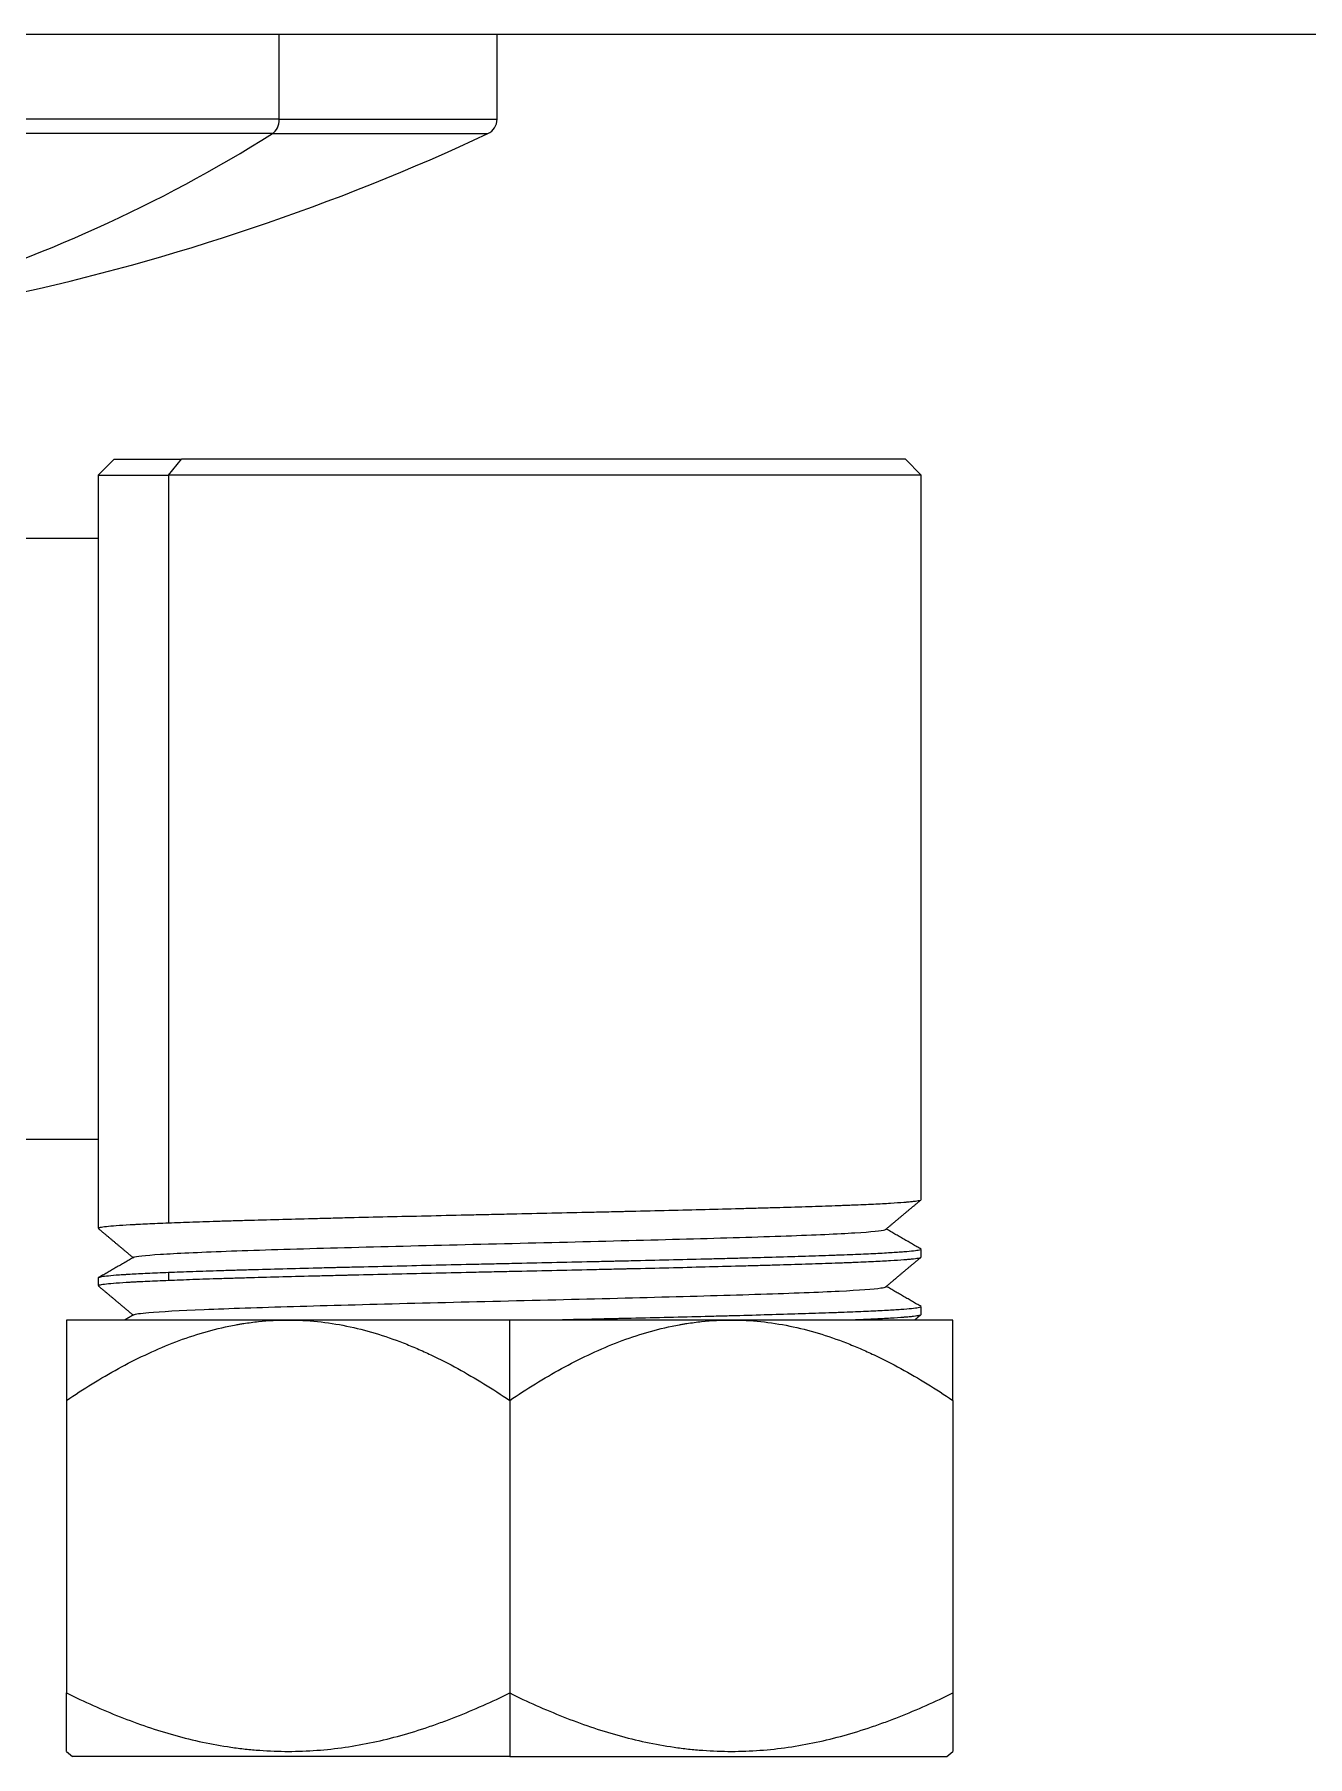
# Model space of a CAD drawing. Header units: millimetres. Extents: x 24023 to 24864, y 1163 to 1757.
# Drawn here: x 24185.3 to 24225.6, y 1466.4 to 1520.8 of the extents above; entities that cross this region are included whole.
import ezdxf

# ---------------------------------------------------------------- set-up
doc = ezdxf.new("R2010")
doc.units = ezdxf.units.MM
doc.layers.add('벽', color=2, linetype='Continuous')

msp = doc.modelspace()

# ---------------------------------------------------------------- linework, layer by layer
at = {"linetype": 'Continuous', "lineweight": 18}
for p, q in [((24193.064, 1520.798), (24145.946, 1520.798)), ((24199.946, 1520.798), (24193.064, 1520.798)), ((24199.946, 1518.115), (24199.946, 1520.798)), ((24187.846, 1507.371), (24187.346, 1506.871)), ((24187.846, 1507.371), (24189.983, 1507.371)), ((24212.846, 1507.371), (24189.983, 1507.371)), ((24213.346, 1506.871), (24212.846, 1507.371)), ((24187.346, 1506.871), (24187.346, 1483.068)), ((24187.346, 1506.871), (24189.569, 1506.871)), ((24213.346, 1506.871), (24189.569, 1506.871)), ((24213.346, 1483.975), (24213.346, 1506.871)), ((24187.346, 1504.871), (24179.097, 1504.871)), ((24187.346, 1485.871), (24179.097, 1485.871)), ((24213.346, 1482.161), (24213.346, 1482.401)), ((24187.346, 1481.494), (24187.346, 1481.254)), ((24213.346, 1480.347), (24213.346, 1480.587)), ((24186.349, 1480.171), (24193.349, 1480.171)), ((24193.349, 1480.171), (24200.346, 1480.171)), ((24200.346, 1480.171), (24207.346, 1480.171)), ((24207.346, 1480.171), (24214.343, 1480.171)), ((24186.346, 1477.626), (24186.346, 1468.381)), ((24200.346, 1477.626), (24200.346, 1468.381)), ((24214.346, 1477.626), (24214.346, 1468.381)), ((24186.346, 1466.535), (24186.539, 1466.371)), ((24200.346, 1466.371), (24186.539, 1466.371)), ((24200.346, 1466.371), (24214.153, 1466.371)), ((24214.153, 1466.371), (24214.346, 1466.535))]:
    msp.add_line(p, q, dxfattribs=at)
at = {"linetype": 'Continuous', "lineweight": 13}
for p, q in [((24193.064, 1518.115), (24193.064, 1520.798)), ((24193.064, 1518.115), (24145.946, 1518.115)), ((24193.064, 1518.115), (24199.946, 1518.115)), ((24192.849, 1517.662), (24146.234, 1517.662)), ((24192.849, 1517.662), (24199.657, 1517.662)), ((24189.569, 1506.871), (24189.983, 1507.371)), ((24189.569, 1506.871), (24189.569, 1483.239)), ((24189.569, 1481.665), (24189.569, 1481.425)), ((24200.346, 1477.626), (24200.346, 1480.171)), ((24200.346, 1468.381), (24200.346, 1466.371))]:
    msp.add_line(p, q, dxfattribs=at)
at = {"linetype": 'Continuous', "lineweight": 18}
for centre, radius, start, end in [((24199.446, 1518.115), 0.5, 295.0583, 0), ((24169.33, 1582.527), 71.604, 282.23731, 295.05826)]:
    msp.add_arc(centre, radius, start, end, dxfattribs=at)
at = {"linetype": 'Continuous', "lineweight": 13}
for centre, major_axis, start_param, end_param in [((24192.692, 1518.115), (0, -0.5), 0.437349, 1.570796), ((24170.252, 1582.527), (0, -71.604), 0.213581, 0.437349)]:
    msp.add_ellipse(centre, major_axis=major_axis, ratio=0.745133, start_param=start_param, end_param=end_param, dxfattribs=at)
at = {"linetype": 'Continuous', "lineweight": 18}
for points, knots in [([(24189.569, 1483.239), (24189.809, 1483.249), (24190.065, 1483.258), (24190.608, 1483.277), (24190.896, 1483.286), (24191.351, 1483.301), (24191.507, 1483.305), (24191.746, 1483.313), (24191.827, 1483.315), (24191.99, 1483.32), (24192.072, 1483.322), (24192.485, 1483.334), (24192.828, 1483.343), (24193.534, 1483.362), (24193.898, 1483.371), (24194.461, 1483.385), (24194.651, 1483.39), (24194.941, 1483.397), (24195.087, 1483.401), (24195.234, 1483.405), (24195.333, 1483.407), (24195.382, 1483.408), (24195.829, 1483.419), (24196.231, 1483.428), (24197.044, 1483.447), (24197.455, 1483.456), (24198.286, 1483.475), (24198.706, 1483.485), (24199.237, 1483.497), (24199.343, 1483.499), (24199.557, 1483.504), (24199.664, 1483.506), (24199.985, 1483.513), (24200.199, 1483.518), (24200.837, 1483.532), (24201.26, 1483.541), (24202.102, 1483.56), (24202.521, 1483.569), (24203.145, 1483.584), (24203.352, 1483.589), (24203.663, 1483.596), (24203.766, 1483.598), (24203.921, 1483.602), (24203.972, 1483.603), (24204.075, 1483.605), (24204.537, 1483.616), (24204.986, 1483.627), (24205.768, 1483.645), (24206.149, 1483.654), (24206.895, 1483.673), (24207.258, 1483.683), (24207.701, 1483.695), (24207.789, 1483.697), (24207.92, 1483.701), (24207.964, 1483.702), (24208.05, 1483.704), (24208.266, 1483.71), (24208.475, 1483.716), (24208.966, 1483.73), (24209.278, 1483.74), (24209.874, 1483.758), (24210.158, 1483.768), (24210.56, 1483.782), (24210.691, 1483.787), (24210.849, 1483.793), (24210.881, 1483.794), (24210.943, 1483.796), (24210.974, 1483.798), (24211.066, 1483.801), (24211.126, 1483.804), (24211.421, 1483.815), (24211.638, 1483.825), (24212.034, 1483.843), (24212.214, 1483.853), (24212.535, 1483.872), (24212.677, 1483.881), (24212.815, 1483.892), (24212.83, 1483.893), (24212.86, 1483.896), (24212.874, 1483.897), (24212.917, 1483.9), (24212.997, 1483.907), (24213.066, 1483.915), (24213.187, 1483.929), (24213.248, 1483.938), (24213.327, 1483.956), (24213.346, 1483.965), (24213.346, 1483.975)], [0, 0, 0, 0, 0.03851, 0.03851, 0.077019, 0.077019, 0.096274, 0.096274, 0.105902, 0.105902, 0.115529, 0.115529, 0.154039, 0.154039, 0.192548, 0.192548, 0.211803, 0.211803, 0.221431, 0.226244, 0.226244, 0.231058, 0.231058, 0.269568, 0.269568, 0.308078, 0.308078, 0.346587, 0.346587, 0.356215, 0.356215, 0.365842, 0.365842, 0.385097, 0.385097, 0.423607, 0.423607, 0.462116, 0.462116, 0.481371, 0.481371, 0.490999, 0.490999, 0.495812, 0.495812, 0.500626, 0.539136, 0.539136, 0.577645, 0.577645, 0.616155, 0.616155, 0.625782, 0.625782, 0.630596, 0.630596, 0.63541, 0.654665, 0.654665, 0.693174, 0.693174, 0.731684, 0.731684, 0.750939, 0.750939, 0.755753, 0.755753, 0.760566, 0.760566, 0.770194, 0.770194, 0.808704, 0.808704, 0.847213, 0.847213, 0.885723, 0.885723, 0.890537, 0.890537, 0.89535, 0.89535, 0.904978, 0.924233, 0.924233, 0.962742, 0.962742, 1, 1, 1, 1]), ([(24187.346, 1483.068), (24187.346, 1483.068), (24187.346, 1483.068), (24187.347, 1483.073), (24187.353, 1483.078), (24187.367, 1483.084), (24187.37, 1483.085), (24187.377, 1483.087), (24187.388, 1483.091), (24187.403, 1483.095), (24187.457, 1483.107), (24187.521, 1483.116), (24187.689, 1483.135), (24187.793, 1483.144), (24188.042, 1483.163), (24188.186, 1483.172), (24188.372, 1483.183), (24188.393, 1483.184), (24188.436, 1483.187), (24188.501, 1483.19), (24188.658, 1483.199), (24188.803, 1483.206), (24189.107, 1483.22), (24189.329, 1483.23), (24189.569, 1483.239)], [0, 0, 0, 0, 0.005389, 0.005389, 0.088273, 0.088273, 0.108994, 0.108994, 0.129715, 0.171157, 0.171157, 0.336926, 0.336926, 0.502694, 0.502694, 0.668463, 0.668463, 0.689184, 0.689184, 0.709905, 0.751347, 0.834231, 0.834231, 1, 1, 1, 1]), ([(24188.464, 1482.146), (24188.466, 1482.147), (24188.522, 1482.18), (24189.105, 1482.246), (24191.22, 1482.343), (24194.354, 1482.44), (24198.156, 1482.537), (24202.203, 1482.633), (24206.043, 1482.73), (24209.246, 1482.827), (24211.457, 1482.924), (24212.147, 1482.993), (24212.225, 1483.03), (24212.23, 1483.034)], [0, 0, 0, 0, 0.003672, 0.112767, 0.221862, 0.330956, 0.440051, 0.549146, 0.658241, 0.767336, 0.87643, 0.985525, 1, 1, 1, 1]), ([(24213.346, 1482.401), (24213.346, 1482.392), (24213.327, 1482.383), (24213.248, 1482.364), (24213.187, 1482.355), (24213.025, 1482.336), (24212.924, 1482.327), (24212.77, 1482.315), (24212.738, 1482.312), (24212.672, 1482.308), (24212.569, 1482.301), (24212.455, 1482.294), (24212.213, 1482.28), (24212.034, 1482.27), (24211.638, 1482.251), (24211.422, 1482.242), (24211.069, 1482.227), (24210.947, 1482.223), (24210.788, 1482.217), (24210.756, 1482.216), (24210.692, 1482.213), (24210.594, 1482.21), (24210.494, 1482.206), (24210.158, 1482.194), (24209.874, 1482.185), (24209.278, 1482.166), (24208.966, 1482.157), (24208.312, 1482.138), (24207.971, 1482.128), (24207.438, 1482.114), (24207.258, 1482.109), (24206.893, 1482.1), (24206.708, 1482.095), (24206.149, 1482.081), (24205.767, 1482.072), (24204.986, 1482.053), (24204.588, 1482.043), (24204.078, 1482.032), (24203.925, 1482.028), (24203.77, 1482.024), (24203.666, 1482.022), (24203.614, 1482.021), (24203.355, 1482.015), (24203.147, 1482.01), (24202.521, 1481.996), (24202.102, 1481.987), (24201.26, 1481.968), (24200.837, 1481.958), (24200.2, 1481.944), (24199.988, 1481.94), (24199.668, 1481.932), (24199.561, 1481.93), (24199.348, 1481.925), (24199.241, 1481.923), (24198.707, 1481.911), (24198.286, 1481.902), (24197.454, 1481.883), (24197.043, 1481.873), (24196.231, 1481.855), (24195.831, 1481.845), (24195.337, 1481.833), (24195.238, 1481.831), (24195.091, 1481.827), (24195.042, 1481.826), (24194.944, 1481.824), (24194.701, 1481.818), (24194.462, 1481.812), (24193.898, 1481.798), (24193.533, 1481.789), (24192.827, 1481.77), (24192.486, 1481.76), (24191.991, 1481.746), (24191.829, 1481.741), (24191.59, 1481.734), (24191.511, 1481.732), (24191.355, 1481.727), (24191.278, 1481.725), (24190.897, 1481.713), (24190.609, 1481.704), (24190.065, 1481.685), (24189.809, 1481.675), (24189.569, 1481.665)], [0, 0, 0, 0, 0.037222, 0.037222, 0.075733, 0.075733, 0.114244, 0.114244, 0.123872, 0.123872, 0.133499, 0.152755, 0.152755, 0.191266, 0.191266, 0.229777, 0.229777, 0.249033, 0.249033, 0.253847, 0.253847, 0.258661, 0.268288, 0.268288, 0.3068, 0.3068, 0.345311, 0.345311, 0.383822, 0.383822, 0.403077, 0.403077, 0.422333, 0.422333, 0.460844, 0.460844, 0.499355, 0.499355, 0.508983, 0.513797, 0.513797, 0.518611, 0.518611, 0.537866, 0.537866, 0.576378, 0.576378, 0.614889, 0.614889, 0.634144, 0.634144, 0.643772, 0.643772, 0.6534, 0.6534, 0.691911, 0.691911, 0.730422, 0.730422, 0.768933, 0.768933, 0.778561, 0.778561, 0.783375, 0.783375, 0.788189, 0.807444, 0.807444, 0.845955, 0.845955, 0.884467, 0.884467, 0.903722, 0.903722, 0.91335, 0.91335, 0.922978, 0.922978, 0.961489, 0.961489, 1, 1, 1, 1]), ([(24189.569, 1481.425), (24189.809, 1481.434), (24190.065, 1481.444), (24190.608, 1481.463), (24190.896, 1481.473), (24191.351, 1481.487), (24191.507, 1481.491), (24191.746, 1481.499), (24191.827, 1481.501), (24191.99, 1481.506), (24192.072, 1481.508), (24192.485, 1481.52), (24192.828, 1481.529), (24193.534, 1481.548), (24193.898, 1481.557), (24194.461, 1481.572), (24194.651, 1481.576), (24194.941, 1481.584), (24195.087, 1481.587), (24195.234, 1481.591), (24195.333, 1481.593), (24195.382, 1481.594), (24195.829, 1481.605), (24196.231, 1481.614), (24197.044, 1481.633), (24197.455, 1481.642), (24198.286, 1481.661), (24198.706, 1481.671), (24199.237, 1481.683), (24199.343, 1481.685), (24199.557, 1481.69), (24199.664, 1481.692), (24199.985, 1481.699), (24200.199, 1481.704), (24200.837, 1481.718), (24201.26, 1481.727), (24202.102, 1481.746), (24202.521, 1481.756), (24203.145, 1481.77), (24203.352, 1481.775), (24203.663, 1481.782), (24203.766, 1481.784), (24203.921, 1481.788), (24203.972, 1481.789), (24204.075, 1481.791), (24204.537, 1481.802), (24204.986, 1481.812), (24205.768, 1481.831), (24206.149, 1481.841), (24206.895, 1481.86), (24207.258, 1481.869), (24207.701, 1481.881), (24207.789, 1481.883), (24207.92, 1481.887), (24207.964, 1481.888), (24208.05, 1481.89), (24208.266, 1481.896), (24208.475, 1481.902), (24208.966, 1481.916), (24209.278, 1481.926), (24209.874, 1481.945), (24210.158, 1481.954), (24210.56, 1481.968), (24210.691, 1481.973), (24210.849, 1481.979), (24210.881, 1481.98), (24210.943, 1481.982), (24210.974, 1481.984), (24211.066, 1481.987), (24211.126, 1481.989), (24211.421, 1482.001), (24211.638, 1482.01), (24212.034, 1482.029), (24212.214, 1482.039), (24212.535, 1482.058), (24212.677, 1482.067), (24212.815, 1482.078), (24212.83, 1482.079), (24212.86, 1482.082), (24212.874, 1482.083), (24212.917, 1482.086), (24212.997, 1482.093), (24213.066, 1482.1), (24213.187, 1482.114), (24213.248, 1482.124), (24213.327, 1482.143), (24213.346, 1482.152), (24213.346, 1482.161)], [0, 0, 0, 0, 0.03851, 0.03851, 0.077019, 0.077019, 0.096274, 0.096274, 0.105902, 0.105902, 0.115529, 0.115529, 0.154039, 0.154039, 0.192548, 0.192548, 0.211803, 0.211803, 0.221431, 0.226244, 0.226244, 0.231058, 0.231058, 0.269568, 0.269568, 0.308077, 0.308077, 0.346587, 0.346587, 0.356215, 0.356215, 0.365842, 0.365842, 0.385097, 0.385097, 0.423607, 0.423607, 0.462116, 0.462116, 0.481371, 0.481371, 0.490998, 0.490998, 0.495812, 0.495812, 0.500626, 0.539136, 0.539136, 0.577645, 0.577645, 0.616155, 0.616155, 0.625782, 0.625782, 0.630596, 0.630596, 0.63541, 0.654665, 0.654665, 0.693174, 0.693174, 0.731684, 0.731684, 0.750939, 0.750939, 0.755753, 0.755753, 0.760566, 0.760566, 0.770194, 0.770194, 0.808703, 0.808703, 0.847213, 0.847213, 0.885723, 0.885723, 0.890536, 0.890536, 0.89535, 0.89535, 0.904978, 0.924232, 0.924232, 0.962742, 0.962742, 1, 1, 1, 1]), ([(24189.569, 1481.665), (24189.329, 1481.656), (24188.886, 1481.637), (24188.518, 1481.618), (24188.312, 1481.606), (24188.272, 1481.604), (24188.194, 1481.599), (24188.081, 1481.592), (24187.98, 1481.585), (24187.793, 1481.57), (24187.585, 1481.552), (24187.457, 1481.533), (24187.392, 1481.519), (24187.375, 1481.514), (24187.361, 1481.508), (24187.359, 1481.507), (24187.355, 1481.505), (24187.353, 1481.504), (24187.348, 1481.5), (24187.346, 1481.498), (24187.346, 1481.495), (24187.346, 1481.495), (24187.346, 1481.494)], [0, 0, 0, 0, 0.165742, 0.331483, 0.331483, 0.372919, 0.372919, 0.414354, 0.497225, 0.497225, 0.662967, 0.828709, 0.828709, 0.911579, 0.911579, 0.932297, 0.932297, 0.953015, 0.953015, 0.99445, 0.99445, 1, 1, 1, 1]), ([(24187.346, 1481.254), (24187.346, 1481.254), (24187.346, 1481.254), (24187.347, 1481.259), (24187.353, 1481.264), (24187.367, 1481.27), (24187.37, 1481.271), (24187.377, 1481.274), (24187.388, 1481.277), (24187.403, 1481.281), (24187.457, 1481.293), (24187.521, 1481.302), (24187.689, 1481.321), (24187.793, 1481.33), (24188.042, 1481.349), (24188.186, 1481.358), (24188.372, 1481.369), (24188.393, 1481.37), (24188.436, 1481.373), (24188.501, 1481.376), (24188.658, 1481.385), (24188.803, 1481.392), (24189.107, 1481.406), (24189.329, 1481.415), (24189.569, 1481.425)], [0, 0, 0, 0, 0.005389, 0.005389, 0.088273, 0.088273, 0.108995, 0.108995, 0.129716, 0.171158, 0.171158, 0.336926, 0.336926, 0.502695, 0.502695, 0.668463, 0.668463, 0.689184, 0.689184, 0.709905, 0.751347, 0.834232, 0.834232, 1, 1, 1, 1]), ([(24188.468, 1480.334), (24188.511, 1480.358), (24188.892, 1480.413), (24190.512, 1480.502), (24193.391, 1480.598), (24197.046, 1480.695), (24201.07, 1480.792), (24205.012, 1480.889), (24208.434, 1480.986), (24210.954, 1481.083), (24212.022, 1481.16), (24212.21, 1481.206), (24212.228, 1481.219)], [0, 0, 0, 0, 0.079743, 0.189297, 0.298851, 0.408406, 0.51796, 0.627515, 0.737069, 0.846624, 0.956178, 1, 1, 1, 1]), ([(24213.346, 1480.587), (24213.346, 1480.578), (24213.327, 1480.569), (24213.248, 1480.55), (24213.187, 1480.541), (24213.025, 1480.522), (24212.924, 1480.513), (24212.77, 1480.501), (24212.738, 1480.498), (24212.672, 1480.494), (24212.569, 1480.486), (24212.455, 1480.479), (24212.213, 1480.465), (24212.034, 1480.456), (24211.638, 1480.437), (24211.422, 1480.428), (24211.069, 1480.414), (24210.947, 1480.409), (24210.788, 1480.403), (24210.756, 1480.402), (24210.692, 1480.399), (24210.594, 1480.396), (24210.494, 1480.392), (24210.158, 1480.38), (24209.874, 1480.371), (24209.278, 1480.352), (24208.966, 1480.343), (24208.312, 1480.324), (24207.971, 1480.314), (24207.438, 1480.3), (24207.258, 1480.295), (24206.893, 1480.286), (24206.708, 1480.281), (24206.149, 1480.267), (24205.767, 1480.258), (24204.986, 1480.239), (24204.588, 1480.23), (24204.078, 1480.218), (24203.925, 1480.214), (24203.77, 1480.21), (24203.666, 1480.208), (24203.614, 1480.207), (24203.355, 1480.201), (24203.147, 1480.196), (24202.631, 1480.185), (24202.322, 1480.178), (24202.013, 1480.171)], [0, 0, 0, 0, 0.065735, 0.065735, 0.133748, 0.133748, 0.201762, 0.201762, 0.218765, 0.218765, 0.235768, 0.269775, 0.269775, 0.337788, 0.337788, 0.405801, 0.405801, 0.439808, 0.439808, 0.44831, 0.44831, 0.456811, 0.473815, 0.473815, 0.541828, 0.541828, 0.609841, 0.609841, 0.677855, 0.677855, 0.711861, 0.711861, 0.745868, 0.745868, 0.813881, 0.813881, 0.881895, 0.881895, 0.898898, 0.9074, 0.9074, 0.915901, 0.915901, 0.949908, 0.949908, 1, 1, 1, 1]), ([(24186.346, 1480.167), (24186.346, 1480.167), (24186.346, 1480.15), (24186.346, 1480.087), (24186.346, 1480.039), (24186.346, 1479.854), (24186.346, 1479.673), (24186.346, 1479.415), (24186.346, 1479.385), (24186.346, 1479.325), (24186.346, 1479.233), (24186.346, 1479.135), (24186.346, 1478.932), (24186.346, 1478.787), (24186.346, 1478.48), (24186.346, 1478.319), (24186.346, 1477.982), (24186.346, 1477.807), (24186.346, 1477.626)], [0, 0, 0, 0, 0.125, 0.125, 0.25, 0.25, 0.5, 0.5, 0.53125, 0.53125, 0.5625, 0.625, 0.625, 0.75, 0.75, 0.875, 0.875, 1, 1, 1, 1]), ([(24186.346, 1477.626), (24186.614, 1477.807), (24186.884, 1477.982), (24187.43, 1478.318), (24187.705, 1478.479), (24188.26, 1478.784), (24188.822, 1479.071), (24189.682, 1479.446), (24190.271, 1479.651), (24190.868, 1479.832), (24191.17, 1479.91), (24191.555, 1479.989), (24191.632, 1480.004), (24191.748, 1480.025), (24191.787, 1480.032), (24191.864, 1480.045), (24192.059, 1480.076), (24192.253, 1480.102), (24192.721, 1480.15), (24193.034, 1480.167), (24193.348, 1480.167)], [0, 0, 0, 0, 0.125, 0.125, 0.25, 0.25, 0.375, 0.5, 0.625, 0.625, 0.75, 0.75, 0.78125, 0.78125, 0.796875, 0.796875, 0.8125, 0.875, 0.875, 1, 1, 1, 1]), ([(24193.348, 1480.167), (24193.66, 1480.167), (24193.97, 1480.15), (24194.584, 1480.087), (24194.889, 1480.039), (24195.798, 1479.854), (24196.394, 1479.673), (24197.058, 1479.415), (24197.131, 1479.385), (24197.278, 1479.325), (24197.497, 1479.233), (24197.713, 1479.135), (24198.143, 1478.932), (24198.426, 1478.787), (24198.985, 1478.48), (24199.261, 1478.319), (24199.808, 1477.982), (24200.078, 1477.807), (24200.346, 1477.626)], [0, 0, 0, 0, 0.125, 0.125, 0.25, 0.25, 0.5, 0.5, 0.53125, 0.53125, 0.5625, 0.625, 0.625, 0.75, 0.75, 0.875, 0.875, 1, 1, 1, 1]), ([(24200.346, 1477.626), (24200.614, 1477.807), (24200.884, 1477.982), (24201.43, 1478.318), (24201.705, 1478.479), (24202.26, 1478.784), (24202.822, 1479.071), (24203.682, 1479.446), (24204.271, 1479.651), (24204.868, 1479.832), (24205.17, 1479.91), (24205.555, 1479.989), (24205.632, 1480.004), (24205.748, 1480.025), (24205.787, 1480.032), (24205.864, 1480.045), (24206.059, 1480.076), (24206.253, 1480.102), (24206.721, 1480.15), (24207.034, 1480.167), (24207.348, 1480.167)], [0, 0, 0, 0, 0.125, 0.125, 0.25, 0.25, 0.375, 0.5, 0.625, 0.625, 0.75, 0.75, 0.78125, 0.78125, 0.796875, 0.796875, 0.8125, 0.875, 0.875, 1, 1, 1, 1]), ([(24207.348, 1480.167), (24207.66, 1480.167), (24207.97, 1480.15), (24208.584, 1480.087), (24208.889, 1480.039), (24209.798, 1479.854), (24210.394, 1479.673), (24211.058, 1479.415), (24211.131, 1479.385), (24211.278, 1479.325), (24211.497, 1479.233), (24211.713, 1479.135), (24212.143, 1478.932), (24212.426, 1478.787), (24212.985, 1478.48), (24213.261, 1478.319), (24213.808, 1477.982), (24214.078, 1477.807), (24214.346, 1477.626)], [0, 0, 0, 0, 0.125, 0.125, 0.25, 0.25, 0.5, 0.5, 0.53125, 0.53125, 0.5625, 0.625, 0.625, 0.75, 0.75, 0.875, 0.875, 1, 1, 1, 1]), ([(24211.013, 1480.171), (24211.071, 1480.173), (24211.129, 1480.175), (24211.421, 1480.187), (24211.638, 1480.197), (24212.034, 1480.216), (24212.214, 1480.225), (24212.535, 1480.244), (24212.677, 1480.253), (24212.815, 1480.264), (24212.83, 1480.265), (24212.86, 1480.267), (24212.874, 1480.268), (24212.917, 1480.272), (24212.997, 1480.279), (24213.066, 1480.286), (24213.187, 1480.301), (24213.306, 1480.319), (24213.346, 1480.338), (24213.346, 1480.347)], [0, 0, 0, 0, 0.038586, 0.038586, 0.199694, 0.199694, 0.360802, 0.360802, 0.52191, 0.52191, 0.542049, 0.542049, 0.562187, 0.562187, 0.602464, 0.683019, 0.683019, 0.844127, 1, 1, 1, 1]), ([(24214.346, 1477.626), (24214.346, 1477.807), (24214.346, 1477.982), (24214.346, 1478.318), (24214.346, 1478.479), (24214.346, 1478.784), (24214.346, 1479.071), (24214.346, 1479.446), (24214.346, 1479.651), (24214.346, 1479.832), (24214.346, 1479.91), (24214.346, 1479.989), (24214.346, 1480.004), (24214.346, 1480.025), (24214.346, 1480.032), (24214.346, 1480.045), (24214.346, 1480.076), (24214.346, 1480.102), (24214.346, 1480.15), (24214.346, 1480.167), (24214.346, 1480.167)], [0, 0, 0, 0, 0.125, 0.125, 0.25, 0.25, 0.375, 0.5, 0.625, 0.625, 0.75, 0.75, 0.78125, 0.78125, 0.796875, 0.796875, 0.8125, 0.875, 0.875, 1, 1, 1, 1]), ([(24186.346, 1468.381), (24186.904, 1468.106), (24187.467, 1467.854), (24188.605, 1467.404), (24189.181, 1467.207), (24190.348, 1466.882), (24190.939, 1466.754), (24191.691, 1466.645), (24191.841, 1466.626), (24192.069, 1466.601), (24192.145, 1466.593), (24192.296, 1466.579), (24192.372, 1466.573), (24192.751, 1466.546), (24193.053, 1466.535), (24193.655, 1466.535), (24193.954, 1466.546), (24194.551, 1466.59), (24194.848, 1466.623), (24195.737, 1466.751), (24196.325, 1466.877), (24197.201, 1467.12), (24197.492, 1467.21), (24197.927, 1467.357), (24198.072, 1467.409), (24198.361, 1467.515), (24198.505, 1467.57), (24199.222, 1467.852), (24199.788, 1468.106), (24200.346, 1468.381)], [0, 0, 0, 0, 0.125, 0.125, 0.25, 0.25, 0.375, 0.375, 0.40625, 0.40625, 0.421875, 0.421875, 0.4375, 0.4375, 0.5, 0.5, 0.5625, 0.5625, 0.625, 0.625, 0.75, 0.75, 0.8125, 0.8125, 0.84375, 0.84375, 0.875, 0.875, 1, 1, 1, 1]), ([(24186.346, 1466.535), (24186.346, 1466.535), (24186.346, 1466.535), (24186.346, 1466.535), (24186.346, 1466.546), (24186.346, 1466.59), (24186.346, 1466.623), (24186.346, 1466.751), (24186.346, 1466.877), (24186.346, 1467.12), (24186.346, 1467.21), (24186.346, 1467.357), (24186.346, 1467.409), (24186.346, 1467.515), (24186.346, 1467.57), (24186.346, 1467.852), (24186.346, 1468.106), (24186.346, 1468.381)], [0, 0, 0, 0, 0.000666, 0.000666, 0.125583, 0.125583, 0.250499, 0.250499, 0.500333, 0.500333, 0.62525, 0.62525, 0.687708, 0.687708, 0.750166, 0.750166, 1, 1, 1, 1]), ([(24200.346, 1468.381), (24200.904, 1468.106), (24201.467, 1467.854), (24202.605, 1467.404), (24203.181, 1467.207), (24204.348, 1466.882), (24204.939, 1466.754), (24205.691, 1466.645), (24205.841, 1466.626), (24206.069, 1466.601), (24206.145, 1466.593), (24206.296, 1466.579), (24206.372, 1466.573), (24206.751, 1466.546), (24207.053, 1466.535), (24207.655, 1466.535), (24207.954, 1466.546), (24208.551, 1466.59), (24208.848, 1466.623), (24209.737, 1466.751), (24210.325, 1466.877), (24211.201, 1467.12), (24211.492, 1467.21), (24211.927, 1467.357), (24212.072, 1467.409), (24212.361, 1467.515), (24212.505, 1467.57), (24213.222, 1467.852), (24213.788, 1468.106), (24214.346, 1468.381)], [0, 0, 0, 0, 0.125, 0.125, 0.25, 0.25, 0.375, 0.375, 0.40625, 0.40625, 0.421875, 0.421875, 0.4375, 0.4375, 0.5, 0.5, 0.5625, 0.5625, 0.625, 0.625, 0.75, 0.75, 0.8125, 0.8125, 0.84375, 0.84375, 0.875, 0.875, 1, 1, 1, 1]), ([(24214.346, 1468.381), (24214.346, 1468.106), (24214.346, 1467.854), (24214.346, 1467.404), (24214.346, 1467.207), (24214.346, 1466.882), (24214.346, 1466.754), (24214.346, 1466.645), (24214.346, 1466.626), (24214.346, 1466.601), (24214.346, 1466.593), (24214.346, 1466.579), (24214.346, 1466.573), (24214.346, 1466.546), (24214.346, 1466.535), (24214.346, 1466.535)], [0, 0, 0, 0, 0.250179, 0.250179, 0.500358, 0.500358, 0.750536, 0.750536, 0.813081, 0.813081, 0.844354, 0.844354, 0.875626, 0.875626, 1, 1, 1, 1])]:
    msp.add_open_spline(points, degree=3, knots=knots, dxfattribs=at)
for points in [[(24212.223, 1483.028), (24212.786, 1483.5), (24213.348, 1483.973)], [(24187.345, 1483.064), (24187.898, 1482.601), (24188.45, 1482.137)], [(24213.346, 1482.406), (24212.794, 1482.725), (24212.242, 1483.044)], [(24188.471, 1482.15), (24187.908, 1481.824), (24187.345, 1481.499)], [(24212.221, 1481.213), (24212.784, 1481.685), (24213.346, 1482.157)], [(24187.344, 1481.252), (24187.897, 1480.787), (24188.45, 1480.323)], [(24213.344, 1480.594), (24212.793, 1480.912), (24212.242, 1481.23)], [(24188.475, 1480.338), (24188.33, 1480.254), (24188.186, 1480.171)], [(24213.141, 1480.171), (24213.245, 1480.258), (24213.349, 1480.345)]]:
    msp.add_open_spline(points, degree=2, dxfattribs=at)
at = {"layer": '벽'}
msp.add_line((24531.192, 1520.798), (24074.97, 1520.798), dxfattribs=at)

doc.saveas('drawing.dxf')
